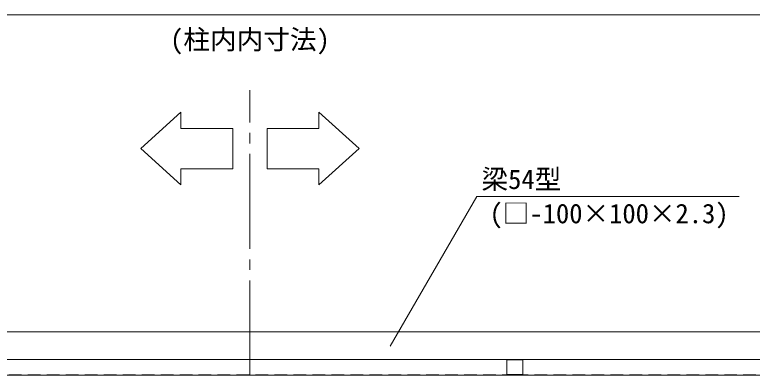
# Model space of a CAD drawing. Units: millimetres, scale not verified. Extents: x -48980 to -28855, y -14438 to 14438.
# Drawn here: x -43128 to -40469, y -6932 to -5632 of the extents above; entities that cross this region are included whole.
import ezdxf
from ezdxf.enums import TextEntityAlignment as Align

# ---------------------------------------------------------------- set-up
doc = ezdxf.new("R2010")
doc.units = ezdxf.units.MM
doc.header["$LTSCALE"] = 38
doc.linetypes.add('CHAIN2', pattern=[12, 9, -1, 1, -1])
doc.linetypes.add('DASHED1', pattern=[1.8, 1.2, -0.6])
for name, color, linetype, lineweight in [('0-B_寸法', 3, 'Continuous', 18), ('1-2_通芯', 1, 'CHAIN2', 18), ('1-7_文字', 7, 'Continuous', 18), ('1-9_梁54', 7, 'Continuous', 18)]:
    doc.layers.add(name, color=color, linetype=linetype, lineweight=lineweight)
doc.styles.add('ＭＳ ゴシック', font='')
doc.styles.get('ＭＳ ゴシック').set_extended_font_data('MS Gothic')

msp = doc.modelspace()

# ---------------------------------------------------------------- linework, layer by layer
at = {"layer": '0-B_寸法'}
msp.add_line((-44925.2, -5632.5), (-39635.2, -5632.5), dxfattribs=at)
at = {"layer": '1-2_通芯'}
msp.add_line((-42280.2, -6932.5), (-42280.2, -5904.93), dxfattribs=at)
at = {"layer": '1-7_文字'}
for p, q in [((-41774.97, -6828), (-41462.92, -6287.5)), ((-41462.92, -6287.5), (-41437.97, -6287.5)), ((-41437.97, -6287.5), (-40516.95, -6287.5))]:
    msp.add_line(p, q, dxfattribs=at)
for points in [[(-42673.38, -6115.05), (-42528.95, -5984.28), (-42528.95, -6042.18), (-42342.3, -6042.18), (-42342.3, -6188.18), (-42528.95, -6188.18), (-42528.95, -6246.07)], [(-41887.03, -6115.05), (-42031.45, -5984.28), (-42031.45, -6042.18), (-42218.1, -6042.18), (-42218.1, -6188.18), (-42031.45, -6188.18), (-42031.45, -6246.07)]]:
    msp.add_lwpolyline(points, close=True, dxfattribs=at)
at = {"layer": '1-9_梁54'}
for p, q in [((-41325.2, -6875.5), (-44680.2, -6875.5)), ((-44680.2, -6875.5), (-39880.2, -6875.5)), ((-41296.2, -6877.1), (-41354.2, -6877.1)), ((-39880.2, -6875.5), (-41325.2, -6875.5))]:
    msp.add_line(p, q, dxfattribs=at)
at = {"layer": '1-9_梁54', "color": 4, "linetype": 'DASHED1', "lineweight": 9}
for p, q in [((-41325.2, -6930.9), (-44925.2, -6930.9)), ((-39635.2, -6930.9), (-41325.2, -6930.9))]:
    msp.add_line(p, q, dxfattribs=at)
at = {"layer": '1-9_梁54'}
for points in [[(-39480.2, -6875.5), (-39480.2, -6775.5), (-45080.2, -6775.5), (-45080.2, -6875.5)], [(-44737.2, -6932.5), (-41325.2, -6932.5), (-41325.2, -6929.5), (-41325.2, -6932.5), (-39823.2, -6932.5)]]:
    msp.add_lwpolyline(points, dxfattribs=at)
msp.add_lwpolyline([(-41354.2, -6929.5), (-41296.2, -6929.5), (-41296.2, -6875.5), (-41354.2, -6875.5)], close=True, dxfattribs=at)

# ---------------------------------------------------------------- texts
at = {"layer": '0-B_寸法', "style": 'ＭＳ ゴシック'}
msp.add_text('(柱内内寸法)', height=70.38, dxfattribs=at).set_placement((-42568.2, -5778.1), align=Align.BOTTOM_LEFT)
at = {"layer": '1-7_文字', "style": 'ＭＳ ゴシック'}
for s, p in [('梁54型\u3000\u3000\u3000\u3000\u3000     \u3000\u3000', (-41445.5, -6282.1)), ('(□-100×100×2.3)', (-41416.6, -6405.57))]:
    msp.add_text(s, height=70.38, dxfattribs=at).set_placement(p, align=Align.BOTTOM_LEFT)

doc.saveas('drawing.dxf')
